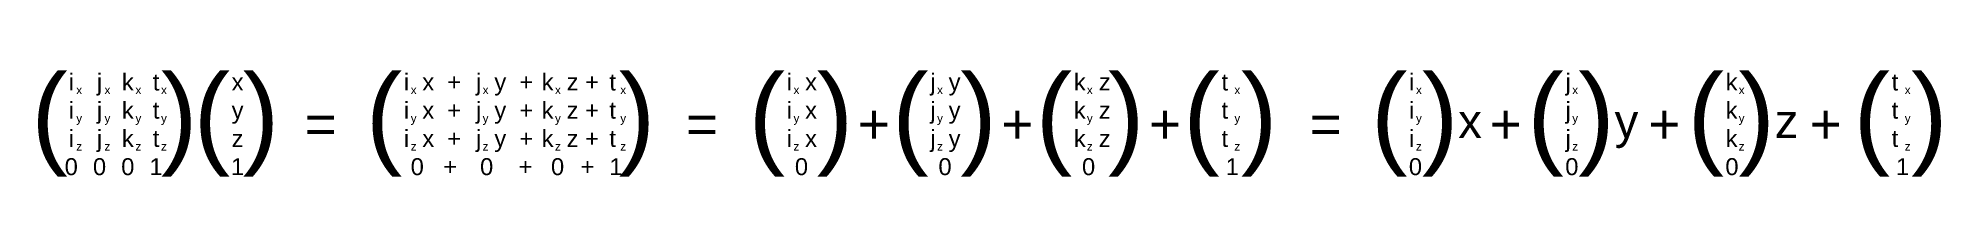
# Model space of a CAD drawing. Header units: inches. Extents: x -91 to 1256, y -110 to -35.
import ezdxf
from ezdxf.enums import TextEntityAlignment as Align

# ---------------------------------------------------------------- set-up
doc = ezdxf.new("R2010")
doc.units = ezdxf.units.IN
doc.header["$MEASUREMENT"] = 0
doc.styles.get("Standard").update_dxf_attribs({"font": 'arial.ttf'})

msp = doc.modelspace()

# ---------------------------------------------------------------- texts
at = {"layer": 'Defpoints'}
for s, height, p in [('(', 55.7, (-82.8, -65.8)), ('i', 12, (-67.4, -43.3)), ('j', 12, (-47.4, -43.3)), ('k', 12, (-27.4, -43.3)), ('t', 12, (-7.4, -43.3)), (')', 55.7, (9, -65.8)), ('(', 55.7, (32.1, -65.8)), ('x', 12, (50.3, -43.3)), (')', 55.7, (66.9, -65.8)), ('(', 55.7, (153.9, -65.8)), (')', 55.7, (333, -65.8)), ('(', 55.7, (424.8, -65.8)), (')', 55.7, (473.1, -65.8)), ('(', 55.7, (526.4, -65.8)), (')', 55.7, (574.7, -65.8)), ('(', 55.7, (628, -65.8)), (')', 55.7, (679.2, -65.8)), ('(', 55.7, (732.4, -65.8)), (')', 55.7, (773.3, -65.8)), ('(', 55.7, (865.3, -65.8)), (')', 55.7, (901.4, -65.8)), ('(', 55.7, (975.9, -65.8)), (')', 55.7, (1012, -65.8)), ('(', 55.7, (1089.3, -65.8)), (')', 55.7, (1125.4, -65.8)), ('(', 55.7, (1206.8, -65.8)), (')', 55.7, (1247.6, -65.8)), ('x', 6, (-61.8, -48.9)), ('x', 6, (-41.8, -48.9)), ('x', 6, (-19.9, -48.9)), ('x', 6, (-1.8, -48.9)), ('x', 6, (174.9, -48.9)), ('x', 6, (225.8, -48.9)), ('x', 6, (277, -48.9)), ('x', 6, (323.2, -48.9)), ('x', 6, (445.8, -48.9)), ('x', 6, (547.4, -48.9)), ('x', 6, (653.4, -48.9)), ('x', 6, (757.8, -48.9)), ('x', 6, (886.3, -48.9)), ('x', 6, (996.9, -48.9)), ('x', 6, (1114.7, -48.9)), ('x', 6, (1232.2, -48.9)), ('i', 12, (-67.4, -63.3)), ('y', 6, (-61.8, -68.9)), ('j', 12, (-47.4, -63.3)), ('y', 6, (-41.8, -68.9)), ('k', 12, (-27.4, -63.3)), ('y', 6, (-19.9, -68.9)), ('t', 12, (-7.4, -63.3)), ('y', 6, (-1.8, -68.9)), ('y', 12, (50.3, -63.3)), ('=', 27.9, (109.1, -73)), ('y', 6, (174.9, -68.9)), ('y', 6, (225.8, -68.9)), ('y', 6, (277, -68.9)), ('y', 6, (323.2, -68.9)), ('=', 27.9, (379, -73)), ('y', 6, (445.8, -68.9)), ('+', 27.9, (500.6, -73)), ('y', 6, (547.4, -68.9)), ('+', 27.9, (602.2, -73)), ('y', 6, (653.4, -68.9)), ('+', 27.9, (706.6, -73)), ('y', 6, (757.8, -68.9)), ('=', 27.9, (820.3, -73)), ('y', 6, (886.3, -68.9)), ('x', 24, (922.5, -71)), ('+', 27.9, (947.7, -73)), ('y', 6, (996.9, -68.9)), ('y', 24, (1033.2, -71)), ('+', 27.9, (1060, -73)), ('y', 6, (1114.7, -68.9)), ('z', 24, (1146.5, -71)), ('+', 27.9, (1174.1, -73)), ('y', 6, (1232.2, -68.9)), ('i', 12, (-67.4, -83.3)), ('j', 12, (-47.4, -83.3)), ('k', 12, (-27.4, -83.3)), ('t', 12, (-7.4, -83.3)), ('z', 12, (50.3, -83.3)), ('z', 6, (-61.8, -88.9)), ('z', 6, (-41.8, -88.9)), ('z', 6, (-19.9, -88.9)), ('z', 6, (-1.8, -88.9)), ('z', 6, (174.9, -88.9)), ('z', 6, (225.8, -88.9)), ('z', 6, (277, -88.9)), ('z', 6, (323.2, -88.9)), ('z', 6, (445.8, -88.9)), ('z', 6, (547.4, -88.9)), ('z', 6, (653.4, -88.9)), ('z', 6, (757.8, -88.9)), ('z', 6, (886.3, -88.9)), ('z', 6, (996.9, -88.9)), ('z', 6, (1114.7, -88.9)), ('z', 6, (1232.2, -88.9)), ('0', 12, (-67.4, -103.3)), ('0', 12, (-47.4, -103.3)), ('0', 12, (-27.4, -103.3)), ('1', 12, (-7.4, -103.3)), ('1', 12, (50.3, -103.3))]:
    msp.add_text(s, height=height, dxfattribs=at).set_placement(p, align=Align.MIDDLE_CENTER)
for s, p in [('i  x  +', (168, -43.3)), ('j  y  +', (219, -43.3)), ('k  z +', (265.5, -43.3)), ('t', (313.4, -43.3)), ('i  x', (438.9, -43.3)), ('j  y', (540.5, -43.3)), ('k  z', (642.1, -43.3)), ('t', (746.6, -43.3)), ('i', (879.4, -43.3)), ('j', (990.1, -43.3)), ('k', (1103.4, -43.3)), ('t', (1220.9, -43.3)), ('i  x  +', (168, -63.3)), ('j  y  +', (219, -63.3)), ('k  z +', (265.5, -63.3)), ('t', (313.4, -63.3)), ('i  x', (438.9, -63.3)), ('j  y', (540.5, -63.3)), ('k  z', (642.1, -63.3)), ('t', (746.6, -63.3)), ('i', (879.4, -63.3)), ('j', (990.1, -63.3)), ('k', (1103.4, -63.3)), ('t', (1220.9, -63.3)), ('i  x  +', (168, -83.3)), ('j  y  +', (219, -83.3)), ('k  z +', (265.5, -83.3)), ('t', (313.4, -83.3)), ('i  x', (438.9, -83.3)), ('j  y', (540.5, -83.3)), ('k  z', (642.1, -83.3)), ('t', (746.6, -83.3)), ('i', (879.4, -83.3)), ('j', (990.1, -83.3)), ('k', (1103.4, -83.3)), ('t', (1220.9, -83.3)), ('0', (172.8, -103.3)), ('+', (195.8, -103.3)), ('0', (221.9, -103.3)), ('+', (249.2, -103.3)), ('0', (272.1, -103.3)), ('+', (293.1, -103.3)), ('1', (313.4, -103.3)), ('0', (444.7, -103.3)), ('0', (546.3, -103.3)), ('0', (647.9, -103.3)), ('1', (749.6, -103.3)), ('0', (879.2, -103.3)), ('0', (989.9, -103.3)), ('0', (1103.2, -103.3)), ('1', (1223.9, -103.3))]:
    msp.add_text(s, height=12, dxfattribs=at).set_placement(p, align=Align.MIDDLE_LEFT)

doc.saveas('drawing.dxf')
